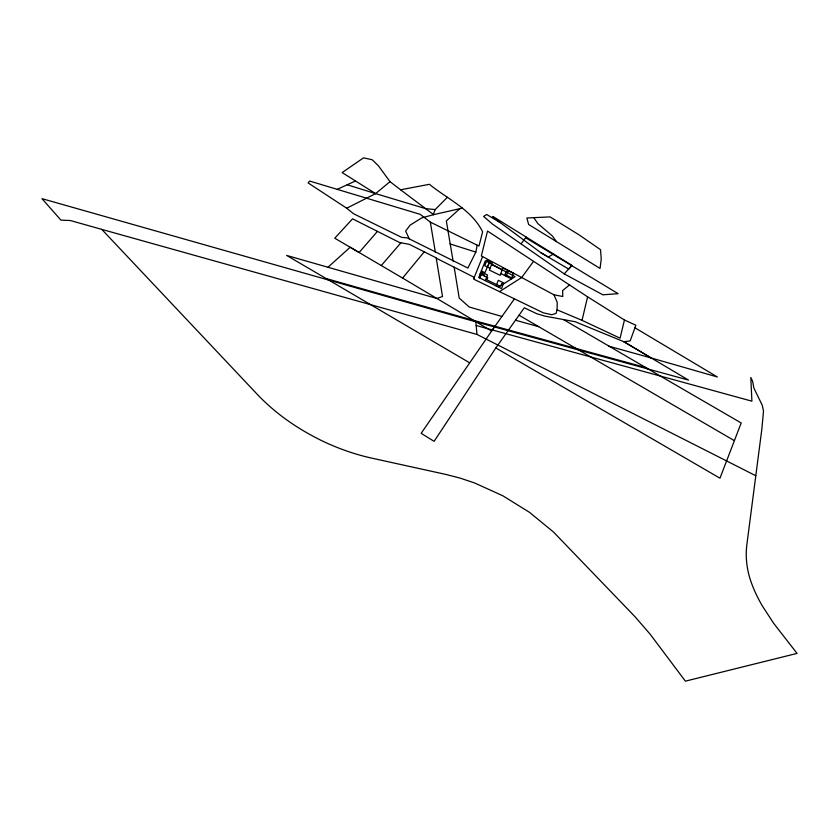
<?xml version="1.0" encoding="UTF-8"?>
<svg xmlns="http://www.w3.org/2000/svg" width="839" height="839" viewBox="0 0 839 839"><rect width="100%" height="100%" fill="white"/><g stroke="black" fill="none" stroke-linecap="round" stroke-linejoin="round"><path stroke-width="1.26" d="M482.603 256.608L474.014 277.982L474.234 279.408L543.357 312.842L551.894 314.73L556.163 313.335L557.065 309.843L557.243 302.418L553.971 294.814L481.345 255.937L487.522 231.061L587.604 296.828L624.447 320.005L635.868 325.228L630.162 340.917L623.859 341.714L575.145 321.725L545.025 316.146L536.855 313.755L524.291 307.777L495.828 347.944L434.109 441.345L421.147 433.323L494.947 326.245M476.185 325.522L751.901 401.168L750.8 377.498L752.614 381.284L753.904 388.153L762.294 405.331L763.5 411.068L761.917 428.582L746.846 544.763C745.305 556.918 746.815 569.324 750.727 580.903A141.12 72.867 37.9 0 0 762.389 606.01L773.652 623.304L797.05 653.403L685.4 681.163L650.099 634.148L635.154 616.864L553.446 531.978L529.461 512.304L502.844 495.786L474.601 482.97L460.212 478.136L445.813 474.423L371.803 458.146A138.068 78.52 25.9 0 1 324.557 442.017C299.89 430.334 276.901 414.833 257.972 395.096L101.771 229.383L70.361 220.531L60.943 220.143L41.95 198.644L476.447 322.019L688.557 380.109L623.859 341.714L651.326 358.012L717.376 376.973L634.934 327.797M447.418 197.259L435.179 209.572L425.635 208.638L375.61 193.61L342.155 172.582L363.549 157.837L372.191 159.756L378.452 165.849L389.999 181.643L400.57 189.792L429.421 184.307C447.648 199.189 471.906 209.802 482.624 231.889L478.975 246.058L430.334 222.125L420.234 214.354L309.675 181.056L308.102 182.912L346.717 208.219L353.659 213.788L401.556 237.322L407.376 237.93L467.868 268.05L475.849 252.109L477.16 245.166M624.447 320.005L620.084 338.19L582.035 320.341L587.604 296.828M506.127 276.209L508.161 270.672M500.956 285.522L501.68 283.582L503.012 284.232M506.022 271.826L504.994 274.605L512.482 278.275M496.143 285.973L498.272 280.299L503.652 282.932L501.554 288.616L478.733 277.468L485.372 260.74L515.052 276.671L498.439 287.106M469.483 362.721L326.182 278.558L473.825 320.456L645.694 367.545L741.183 422.961L719.967 478.209L495.828 347.944M435.179 209.572L433.165 214.763L462.352 208.114M485.309 280.666L487.501 275.024L482.11 272.392L479.887 278.013M484.134 275.884L484.428 275.129L480.432 273.178M514.454 298.831L491.56 331.048L473.825 320.456M533.489 261.443L521.648 277.562L499.52 291.594M329.066 280.257L286.623 255.413L436.815 298.453L442.52 296.534L436.196 257.835L409.285 244.317L399.647 242.555L352.569 218.832L334.761 238.203L402.605 278.076L424.23 251.826M571.957 265.418L493.049 216.535L492.493 216.861L540.819 252.665L568.758 269.12L571.957 265.418L564.217 273.871L492.357 223.992L483.61 216.431L486.651 214.49L500.243 222.597M381.284 265.533L400.916 242.786M377.456 231.365L359.134 252.497L350.188 247.222L327.997 267.242M521.239 243.709L526.137 236.976L525.686 237.794L618.123 293.671L602.811 294.804L564.217 273.871M459.856 208.68L446.338 220.94L453.112 261.139M346.717 208.219L375.61 193.61L389.999 181.643M569.555 284.893L562.633 290.556L562.791 296.492L553.971 294.814M553.656 253.934L548.266 257.038L540.819 252.665M337.247 189.341L355.285 181.056M533.772 217.658L526.882 218.004L528.612 224.464L600.053 268.438L601.248 259.031L600.504 249.665L579.35 235.046L550.038 216.902L533.772 217.658L537.883 223.625L552.398 235.979L556.383 241.548M515.524 320.225L538.743 326.696M608.883 346.203L651.326 358.012M101.771 229.383L476.951 334.436L475.86 321.861M501.827 316.418L469.221 307.011L459.206 298.086L454.182 267.211L436.259 258.202M476.951 334.436L755.792 475.734M347.189 184.779L375.61 193.61M449.998 243.897L475.849 252.109M557.065 309.843L582.035 320.341M487.837 266.204L489.252 262.817L484.879 272.759L481.345 270.871M490.091 268.354L484.743 265.732L486.914 260.258L492.22 262.859L489.42 270.074L500.138 275.318L502.855 268.071L513.468 273.273L511.465 278.821L500.778 273.587M480.139 273.923L487.753 277.646L486.903 279.848L499.887 286.193M491.56 264.558L502.215 269.78M454.182 267.211L473.888 277.174L474.234 279.408M648.369 369.097L563.577 319.638M519.068 315.233L734.167 440.548M402.605 278.076L476.447 322.019M400.57 189.792L433.595 214.648L421.744 217.899L410.082 225.146L405.625 231.103L409.338 238.926M430.334 222.125L435.326 252.036"/></g></svg>
